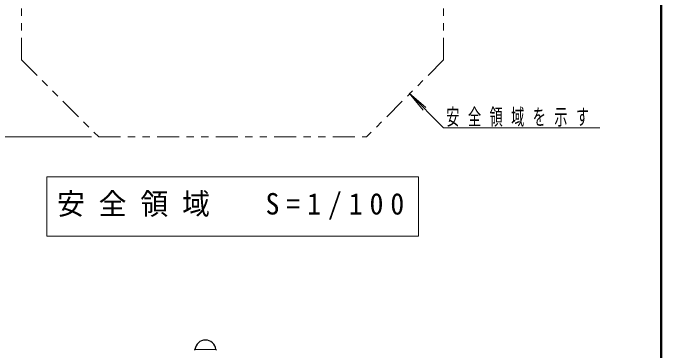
# Model space of a CAD drawing. Units: millimetres on the paper. Extents: x -385 to 0, y -12 to 267.
# Drawn here: x -88.6 to 0, y 162.4 to 208.5 of the extents above; entities that cross this region are included whole.
import ezdxf

# ---------------------------------------------------------------- set-up
doc = ezdxf.new("R2010")
doc.units = ezdxf.units.MM
doc.linetypes.add('USER3', pattern=[8, 3, -1, 1, -1, 1, -1])
doc.layers.add('LY_1', color=7, linetype='Continuous', lineweight=25)
doc.styles.add('ＭＳ ゴシック', font='')
doc.styles.get('ＭＳ ゴシック').set_extended_font_data('MS Gothic')

msp = doc.modelspace()

# ---------------------------------------------------------------- linework, layer by layer
at = {"layer": 'LY_1', "lineweight": 50}
msp.add_line((0, 0), (0, 267), dxfattribs=at)
at = {"layer": 'LY_1', "linetype": 'USER3', "lineweight": 13}
for p, q in [((-87.404, 202.11), (-87.404, 230.913)), ((-29.719, 202.11), (-29.719, 230.913)), ((-87.404, 202.11), (-76.86, 191.566)), ((-29.719, 202.11), (-40.263, 191.566)), ((-76.86, 191.566), (-40.263, 191.566))]:
    msp.add_line(p, q, dxfattribs=at)
at = {"layer": 'LY_1', "lineweight": 13}
for p, q in [((-34.446, 197.541), (-32.522, 195.239)), ((-34.446, 197.541), (-32.151, 195.608)), ((-29.735, 192.813), (-34.446, 197.541)), ((-29.735, 192.813), (-8.345, 192.813)), ((-77.86, 191.566), (-108.404, 191.566)), ((-83.961, 186.132), (-83.961, 177.999)), ((-33.161, 186.132), (-83.961, 186.132)), ((-33.161, 177.999), (-33.161, 186.132)), ((-83.961, 177.999), (-33.161, 177.999)), ((-63.699, 162.485), (-60.847, 162.485))]:
    msp.add_line(p, q, dxfattribs=at)
at = {"layer": 'LY_1'}
for p, q in [((-63.765, 162.426), (-63.728, 162.463)), ((-60.777, 162.426), (-60.814, 162.463))]:
    msp.add_line(p, q, dxfattribs=at)
for centre, radius, start, end in [((-62.271, 162.352), 1.44, 90, 173.3676), ((-62.271, 162.352), 1.44, 6.6324, 90), ((-63.794, 162.529), 0.0933, 315, 353.3676), ((-60.748, 162.529), 0.0933, 186.6324, 225)]:
    msp.add_arc(centre, radius, start, end, dxfattribs=at)

# ---------------------------------------------------------------- texts
at = {"layer": 'LY_1', "style": 'ＭＳ ゴシック'}
for s, insert, char_height, attachment_point in [('\\T1.64;\\W0.6;安全領域を示す', (-29.345, 192.963), 2.199, 7), ('\\T1.5;\\W0.95;安全領域\u3000S=1/100', (-82.561, 182.066), 2.933, 4)]:
    msp.add_mtext(s, dxfattribs=dict(at, insert=insert, char_height=char_height, attachment_point=attachment_point))

doc.saveas('drawing.dxf')
